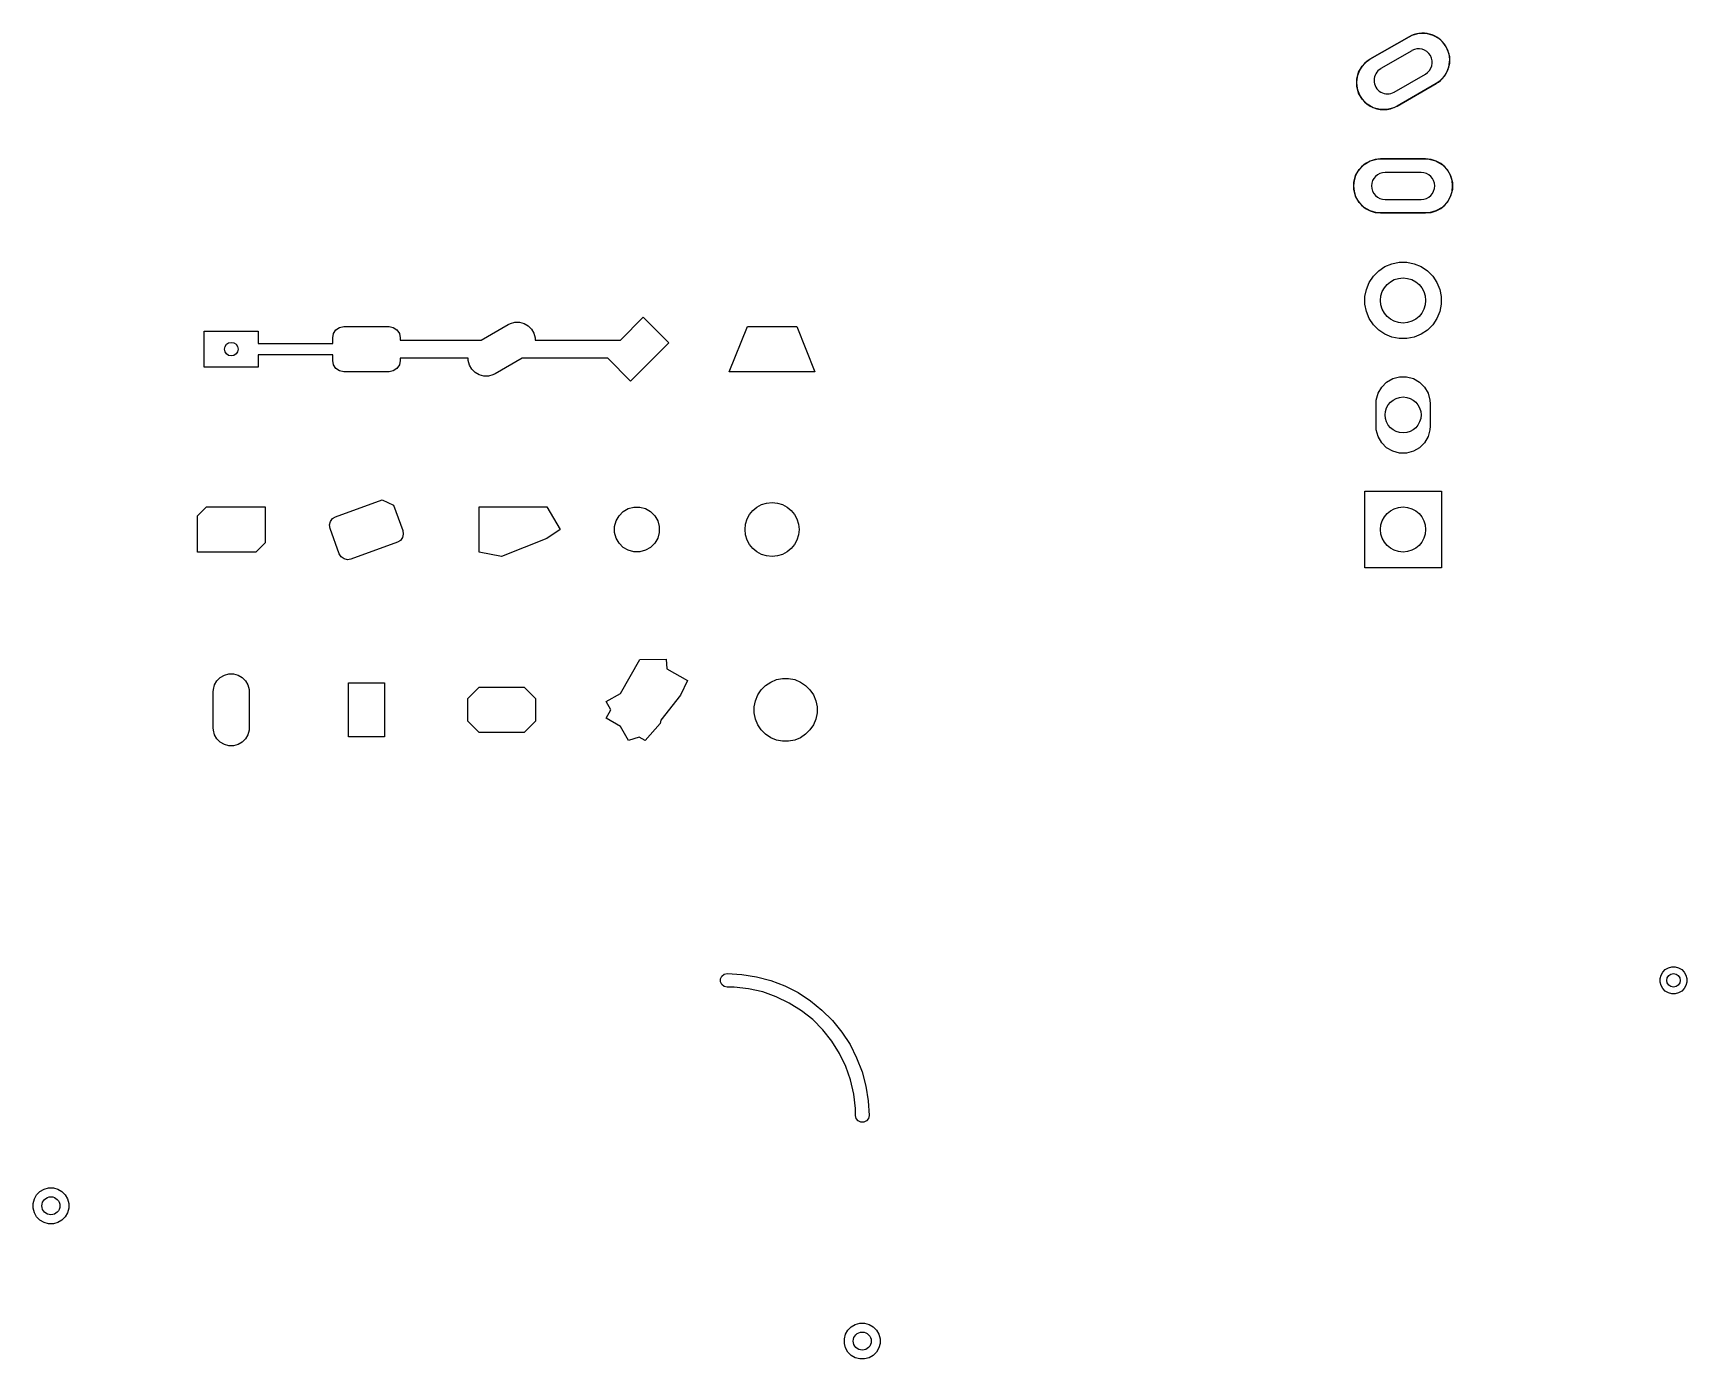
# Model space of a CAD drawing. Header units: inches. Extents: x 1.17 to 2.61, y -1.91 to -0.75.
import ezdxf

# ---------------------------------------------------------------- set-up
doc = ezdxf.new("R2010")
doc.units = ezdxf.units.IN
doc.header["$MEASUREMENT"] = 0
doc.layers.add('F.Cu', color=13, linetype='CONTINUOUS', true_color=0xc83434)

msp = doc.modelspace()

# ---------------------------------------------------------------- linework, layer by layer
at = {"layer": 'F.Cu', "linetype": 'CONTINUOUS'}
for p, q in [((2.3333, -0.7705), (2.3674, -0.7508)), ((2.3674, -0.7508), (2.3333, -0.7705)), ((2.3674, -0.7508), (2.3702, -0.7494)), ((2.3702, -0.7494), (2.3762, -0.7478)), ((2.3762, -0.7478), (2.3823, -0.7478)), ((2.3823, -0.7478), (2.3883, -0.7494)), ((2.3883, -0.7494), (2.3936, -0.7525)), ((2.3699, -0.763), (2.3427, -0.7787)), ((2.3936, -0.7525), (2.398, -0.7569)), ((2.398, -0.7569), (2.4011, -0.7622)), ((2.4011, -0.7622), (2.4027, -0.7682)), ((2.3233, -0.7819), (2.3264, -0.7766)), ((2.3264, -0.7766), (2.3308, -0.7722)), ((2.3308, -0.7722), (2.3333, -0.7705)), ((2.4027, -0.7743), (2.4011, -0.7803)), ((2.4027, -0.7682), (2.4027, -0.7743)), ((2.3217, -0.7879), (2.3233, -0.7819)), ((2.3217, -0.794), (2.3217, -0.7879)), ((2.3233, -0.8), (2.3217, -0.794)), ((2.3545, -0.7992), (2.3817, -0.7835)), ((2.3911, -0.7917), (2.357, -0.8114)), ((2.357, -0.8114), (2.3911, -0.7917)), ((2.3936, -0.79), (2.3911, -0.7917)), ((2.398, -0.7856), (2.3936, -0.79)), ((2.4011, -0.7803), (2.398, -0.7856)), ((2.3264, -0.8053), (2.3233, -0.8)), ((2.3308, -0.8097), (2.3264, -0.8053)), ((2.3361, -0.8128), (2.3308, -0.8097)), ((2.3421, -0.8144), (2.3361, -0.8128)), ((2.3482, -0.8144), (2.3421, -0.8144)), ((2.3542, -0.8128), (2.3482, -0.8144)), ((2.357, -0.8114), (2.3542, -0.8128)), ((2.3207, -0.8721), (2.3238, -0.8667)), ((2.3238, -0.8667), (2.3281, -0.8624)), ((2.3281, -0.8624), (2.3335, -0.8593)), ((2.3335, -0.8593), (2.3394, -0.8577)), ((2.3394, -0.8577), (2.3425, -0.8575)), ((2.3425, -0.8575), (2.3819, -0.8575)), ((2.3819, -0.8575), (2.3425, -0.8575)), ((2.3819, -0.8575), (2.385, -0.8577)), ((2.385, -0.8577), (2.3909, -0.8593)), ((2.3909, -0.8593), (2.3963, -0.8624)), ((2.3963, -0.8624), (2.4006, -0.8667)), ((2.4006, -0.8667), (2.4037, -0.8721)), ((2.3191, -0.878), (2.3207, -0.8721)), ((2.3191, -0.8842), (2.3191, -0.878)), ((2.378, -0.8693), (2.3465, -0.8693)), ((2.4037, -0.8721), (2.4053, -0.878)), ((2.4053, -0.878), (2.4053, -0.8842)), ((2.3207, -0.8901), (2.3191, -0.8842)), ((2.3238, -0.8955), (2.3207, -0.8901)), ((2.3281, -0.8998), (2.3238, -0.8955)), ((2.3465, -0.8929), (2.378, -0.8929)), ((2.4006, -0.8955), (2.3963, -0.8998)), ((2.4037, -0.8901), (2.4006, -0.8955)), ((2.4053, -0.8842), (2.4037, -0.8901)), ((2.3335, -0.9029), (2.3281, -0.8998)), ((2.3394, -0.9045), (2.3335, -0.9029)), ((2.3425, -0.9047), (2.3394, -0.9045)), ((2.3819, -0.9047), (2.3425, -0.9047)), ((2.3425, -0.9047), (2.3819, -0.9047)), ((2.385, -0.9045), (2.3819, -0.9047)), ((2.3909, -0.9029), (2.385, -0.9045)), ((2.3963, -0.8998), (2.3909, -0.9029)), ((2.341, -0.9552), (2.3464, -0.9516)), ((2.3464, -0.9516), (2.3525, -0.9491)), ((2.3525, -0.9491), (2.3589, -0.9478)), ((2.3589, -0.9478), (2.3655, -0.9478)), ((2.3655, -0.9478), (2.3719, -0.9491)), ((2.3719, -0.9491), (2.378, -0.9516)), ((2.378, -0.9516), (2.3834, -0.9552)), ((2.3302, -0.9714), (2.3327, -0.9653)), ((2.3327, -0.9653), (2.3363, -0.9599)), ((2.3363, -0.9599), (2.341, -0.9552)), ((2.3834, -0.9552), (2.3881, -0.9599)), ((2.3881, -0.9599), (2.3917, -0.9653)), ((2.3917, -0.9653), (2.3942, -0.9714)), ((2.3289, -0.9778), (2.3302, -0.9714)), ((2.3289, -0.9844), (2.3289, -0.9778)), ((2.3942, -0.9714), (2.3955, -0.9778)), ((2.3955, -0.9778), (2.3955, -0.9844)), ((1.6785, -1.0157), (1.6985, -0.9958)), ((1.6985, -0.9958), (1.7208, -1.0181)), ((2.3302, -0.9908), (2.3289, -0.9844)), ((2.3327, -0.9969), (2.3302, -0.9908)), ((2.3942, -0.9908), (2.3917, -0.9969)), ((2.3955, -0.9844), (2.3942, -0.9908)), ((1.315, -1.0394), (1.315, -1.0079)), ((1.315, -1.0079), (1.3622, -1.0079)), ((1.3622, -1.0079), (1.3622, -1.0187)), ((1.4272, -1.0138), (1.4279, -1.01)), ((1.4279, -1.01), (1.43, -1.0068)), ((1.43, -1.0068), (1.4332, -1.0047)), ((1.4332, -1.0047), (1.437, -1.0039)), ((1.437, -1.0039), (1.4764, -1.0039)), ((1.4764, -1.0039), (1.4801, -1.0047)), ((1.4801, -1.0047), (1.4833, -1.0068)), ((1.4833, -1.0068), (1.4855, -1.01)), ((1.4855, -1.01), (1.4862, -1.0138)), ((1.5569, -1.0157), (1.5806, -1.0021)), ((1.5806, -1.0021), (1.5824, -1.0012)), ((1.5824, -1.0012), (1.5864, -1.0001)), ((1.5864, -1.0001), (1.5905, -1.0001)), ((1.5905, -1.0001), (1.5945, -1.0012)), ((1.5945, -1.0012), (1.598, -1.0033)), ((1.598, -1.0033), (1.6009, -1.0062)), ((1.6009, -1.0062), (1.603, -1.0097)), ((1.603, -1.0097), (1.6041, -1.0137)), ((1.7736, -1.0433), (1.7894, -1.0039)), ((1.7894, -1.0039), (1.8327, -1.0039)), ((1.8327, -1.0039), (1.8484, -1.0433)), ((2.3363, -1.0023), (2.3327, -0.9969)), ((2.341, -1.007), (2.3363, -1.0023)), ((2.3464, -1.0106), (2.341, -1.007)), ((2.3525, -1.0131), (2.3464, -1.0106)), ((2.378, -1.0106), (2.3719, -1.0131)), ((2.3834, -1.007), (2.378, -1.0106)), ((2.3881, -1.0023), (2.3834, -1.007)), ((2.3917, -0.9969), (2.3881, -1.0023)), ((1.3622, -1.0187), (1.4272, -1.0187)), ((1.4272, -1.0187), (1.4272, -1.0138)), ((1.4862, -1.0138), (1.4862, -1.0157)), ((1.4862, -1.0157), (1.5569, -1.0157)), ((1.6041, -1.0137), (1.6041, -1.0157)), ((1.6041, -1.0157), (1.6785, -1.0157)), ((1.7208, -1.0181), (1.6873, -1.0515)), ((2.3589, -1.0144), (2.3525, -1.0131)), ((2.3655, -1.0144), (2.3589, -1.0144)), ((2.3719, -1.0131), (2.3655, -1.0144)), ((1.3622, -1.0394), (1.315, -1.0394)), ((1.4272, -1.0285), (1.3622, -1.0285)), ((1.3622, -1.0285), (1.3622, -1.0394)), ((1.4272, -1.0335), (1.4272, -1.0285)), ((1.4279, -1.0372), (1.4272, -1.0335)), ((1.43, -1.0404), (1.4279, -1.0372)), ((1.4855, -1.0372), (1.4833, -1.0404)), ((1.4862, -1.0335), (1.4855, -1.0372)), ((1.5456, -1.0315), (1.4862, -1.0315)), ((1.4862, -1.0315), (1.4862, -1.0335)), ((1.5456, -1.0336), (1.5456, -1.0315)), ((1.5466, -1.0375), (1.5456, -1.0336)), ((1.5487, -1.0411), (1.5466, -1.0375)), ((1.5927, -1.0315), (1.569, -1.0451)), ((1.6674, -1.0315), (1.5927, -1.0315)), ((1.6873, -1.0515), (1.6674, -1.0315)), ((1.4332, -1.0426), (1.43, -1.0404)), ((1.437, -1.0433), (1.4332, -1.0426)), ((1.4764, -1.0433), (1.437, -1.0433)), ((1.4801, -1.0426), (1.4764, -1.0433)), ((1.4833, -1.0404), (1.4801, -1.0426)), ((1.5516, -1.044), (1.5487, -1.0411)), ((1.5551, -1.046), (1.5516, -1.044)), ((1.5591, -1.0471), (1.5551, -1.046)), ((1.5632, -1.0471), (1.5591, -1.0471)), ((1.5672, -1.046), (1.5632, -1.0471)), ((1.569, -1.0451), (1.5672, -1.046)), ((1.8484, -1.0433), (1.7736, -1.0433)), ((2.3435, -1.0569), (2.3478, -1.0525)), ((2.3478, -1.0525), (2.3532, -1.0494)), ((2.3532, -1.0494), (2.3591, -1.0478)), ((2.3591, -1.0478), (2.3653, -1.0478)), ((2.3653, -1.0478), (2.3712, -1.0494)), ((2.3712, -1.0494), (2.3766, -1.0525)), ((2.3766, -1.0525), (2.3809, -1.0569)), ((2.3386, -1.0713), (2.3388, -1.0682)), ((2.3388, -1.0682), (2.3404, -1.0622)), ((2.3404, -1.0622), (2.3435, -1.0569)), ((2.3809, -1.0569), (2.384, -1.0622)), ((2.384, -1.0622), (2.3856, -1.0682)), ((2.3856, -1.0682), (2.3858, -1.0713)), ((2.3386, -1.0909), (2.3386, -1.0713)), ((2.3858, -1.0713), (2.3858, -1.0909)), ((2.3388, -1.094), (2.3386, -1.0909)), ((2.3404, -1.1), (2.3388, -1.094)), ((2.3856, -1.094), (2.384, -1.1)), ((2.3858, -1.0909), (2.3856, -1.094)), ((2.3435, -1.1053), (2.3404, -1.1)), ((2.3478, -1.1097), (2.3435, -1.1053)), ((2.3532, -1.1128), (2.3478, -1.1097)), ((2.3766, -1.1097), (2.3712, -1.1128)), ((2.3809, -1.1053), (2.3766, -1.1097)), ((2.384, -1.1), (2.3809, -1.1053)), ((2.3591, -1.1144), (2.3532, -1.1128)), ((2.3653, -1.1144), (2.3591, -1.1144)), ((2.3712, -1.1128), (2.3653, -1.1144)), ((1.4296, -1.17), (1.4703, -1.1552)), ((1.4703, -1.1552), (1.4804, -1.1599)), ((2.3287, -1.2146), (2.3287, -1.1476)), ((2.3287, -1.1476), (2.3957, -1.1476)), ((2.3957, -1.1476), (2.3957, -1.2146)), ((1.3091, -1.1693), (1.3169, -1.1614)), ((1.3091, -1.2008), (1.3091, -1.1693)), ((1.3169, -1.1614), (1.3681, -1.1614)), ((1.3681, -1.1614), (1.3681, -1.1929)), ((1.427, -1.1716), (1.4296, -1.17)), ((1.4804, -1.1599), (1.4885, -1.1821)), ((1.5551, -1.2008), (1.5551, -1.1614)), ((1.5551, -1.1614), (1.6142, -1.1614)), ((1.6142, -1.1614), (1.626, -1.1811)), ((1.6747, -1.1736), (1.6773, -1.1691)), ((1.6773, -1.1691), (1.6809, -1.1655)), ((1.6809, -1.1655), (1.6854, -1.1629)), ((1.6854, -1.1629), (1.6903, -1.1616)), ((1.6903, -1.1616), (1.6955, -1.1616)), ((1.6955, -1.1616), (1.7004, -1.1629)), ((1.7004, -1.1629), (1.7049, -1.1655)), ((1.7049, -1.1655), (1.7085, -1.1691)), ((1.7085, -1.1691), (1.7111, -1.1736)), ((1.4244, -1.1771), (1.4252, -1.1741)), ((1.4249, -1.1801), (1.4244, -1.1771)), ((1.433, -1.2023), (1.4249, -1.1801)), ((1.4252, -1.1741), (1.427, -1.1716)), ((1.4885, -1.1821), (1.4889, -1.1851)), ((1.626, -1.1811), (1.6142, -1.189)), ((1.6734, -1.1785), (1.6747, -1.1736)), ((1.6734, -1.1837), (1.6734, -1.1785)), ((1.6747, -1.1886), (1.6734, -1.1837)), ((1.7111, -1.1736), (1.7124, -1.1785)), ((1.7124, -1.1837), (1.7111, -1.1886)), ((1.7124, -1.1785), (1.7124, -1.1837)), ((1.3681, -1.1929), (1.3602, -1.2008)), ((1.4838, -1.1922), (1.4431, -1.207)), ((1.4864, -1.1906), (1.4838, -1.1922)), ((1.4882, -1.1881), (1.4864, -1.1906)), ((1.4889, -1.1851), (1.4882, -1.1881)), ((1.6142, -1.189), (1.5748, -1.2047)), ((1.6773, -1.1931), (1.6747, -1.1886)), ((1.6809, -1.1967), (1.6773, -1.1931)), ((1.6854, -1.1993), (1.6809, -1.1967)), ((1.7049, -1.1967), (1.7004, -1.1993)), ((1.7085, -1.1931), (1.7049, -1.1967)), ((1.7111, -1.1886), (1.7085, -1.1931)), ((1.3602, -1.2008), (1.3091, -1.2008)), ((1.4346, -1.2049), (1.433, -1.2023)), ((1.4371, -1.2067), (1.4346, -1.2049)), ((1.44, -1.2075), (1.4371, -1.2067)), ((1.4431, -1.207), (1.44, -1.2075)), ((1.5748, -1.2047), (1.5551, -1.2008)), ((1.6903, -1.2006), (1.6854, -1.1993)), ((1.6955, -1.2006), (1.6903, -1.2006)), ((1.7004, -1.1993), (1.6955, -1.2006)), ((2.3957, -1.2146), (2.3287, -1.2146)), ((1.6785, -1.3242), (1.6956, -1.2946)), ((1.6956, -1.2946), (1.7185, -1.2943)), ((1.7185, -1.2943), (1.7191, -1.3029)), ((1.324, -1.3168), (1.3261, -1.3132)), ((1.3261, -1.3132), (1.329, -1.3103)), ((1.329, -1.3103), (1.3326, -1.3083)), ((1.3326, -1.3083), (1.3365, -1.3072)), ((1.3365, -1.3072), (1.3406, -1.3072)), ((1.3406, -1.3072), (1.3446, -1.3083)), ((1.3446, -1.3083), (1.3482, -1.3103)), ((1.3482, -1.3103), (1.3511, -1.3132)), ((1.3511, -1.3132), (1.3531, -1.3168)), ((1.7191, -1.3029), (1.7372, -1.313)), ((1.7372, -1.313), (1.7309, -1.3257)), ((1.8054, -1.3173), (1.8098, -1.3143)), ((1.8098, -1.3143), (1.8148, -1.3122)), ((1.8148, -1.3122), (1.8201, -1.3112)), ((1.8201, -1.3112), (1.8255, -1.3112)), ((1.8255, -1.3112), (1.8308, -1.3122)), ((1.8308, -1.3122), (1.8358, -1.3143)), ((1.8358, -1.3143), (1.8403, -1.3173)), ((1.3228, -1.3228), (1.323, -1.3208)), ((1.3228, -1.3543), (1.3228, -1.3228)), ((1.323, -1.3208), (1.324, -1.3168)), ((1.3531, -1.3168), (1.3542, -1.3208)), ((1.3542, -1.3208), (1.3543, -1.3228)), ((1.3543, -1.3228), (1.3543, -1.3543)), ((1.4409, -1.3622), (1.4409, -1.315)), ((1.4409, -1.315), (1.4724, -1.315)), ((1.4724, -1.315), (1.4724, -1.3622)), ((1.5453, -1.3287), (1.5551, -1.3189)), ((1.5453, -1.3484), (1.5453, -1.3287)), ((1.5551, -1.3189), (1.5945, -1.3189)), ((1.5945, -1.3189), (1.6043, -1.3287)), ((1.6043, -1.3287), (1.6043, -1.3484)), ((1.666, -1.3314), (1.6785, -1.3242)), ((1.7309, -1.3257), (1.7138, -1.3475)), ((1.7965, -1.3306), (1.7985, -1.3256)), ((1.7985, -1.3256), (1.8015, -1.3211)), ((1.8015, -1.3211), (1.8054, -1.3173)), ((1.8403, -1.3173), (1.8441, -1.3211)), ((1.8441, -1.3211), (1.8471, -1.3256)), ((1.8471, -1.3256), (1.8492, -1.3306)), ((1.6702, -1.3386), (1.666, -1.3314)), ((1.666, -1.3458), (1.6702, -1.3386)), ((1.7954, -1.3359), (1.7965, -1.3306)), ((1.7954, -1.3413), (1.7954, -1.3359)), ((1.7965, -1.3466), (1.7954, -1.3413)), ((1.8492, -1.3306), (1.8503, -1.3359)), ((1.8503, -1.3413), (1.8492, -1.3466)), ((1.8503, -1.3359), (1.8503, -1.3413)), ((1.323, -1.3564), (1.3228, -1.3543)), ((1.324, -1.3604), (1.323, -1.3564)), ((1.3542, -1.3564), (1.3531, -1.3604)), ((1.3543, -1.3543), (1.3542, -1.3564)), ((1.5551, -1.3583), (1.5453, -1.3484)), ((1.6043, -1.3484), (1.5945, -1.3583)), ((1.6785, -1.353), (1.666, -1.3458)), ((1.6857, -1.3655), (1.6785, -1.353)), ((1.7134, -1.3504), (1.7001, -1.3655)), ((1.7138, -1.3475), (1.7134, -1.3504)), ((1.7985, -1.3516), (1.7965, -1.3466)), ((1.8015, -1.3561), (1.7985, -1.3516)), ((1.8054, -1.3599), (1.8015, -1.3561)), ((1.8441, -1.3561), (1.8403, -1.3599)), ((1.8471, -1.3516), (1.8441, -1.3561)), ((1.8492, -1.3466), (1.8471, -1.3516)), ((1.3261, -1.3639), (1.324, -1.3604)), ((1.329, -1.3668), (1.3261, -1.3639)), ((1.3326, -1.3689), (1.329, -1.3668)), ((1.3365, -1.3699), (1.3326, -1.3689)), ((1.3406, -1.3699), (1.3365, -1.3699)), ((1.3446, -1.3689), (1.3406, -1.3699)), ((1.3482, -1.3668), (1.3446, -1.3689)), ((1.3511, -1.3639), (1.3482, -1.3668)), ((1.3531, -1.3604), (1.3511, -1.3639)), ((1.4724, -1.3622), (1.4409, -1.3622)), ((1.5945, -1.3583), (1.5551, -1.3583)), ((1.6948, -1.3624), (1.6857, -1.3655)), ((1.7001, -1.3655), (1.6948, -1.3624)), ((1.8098, -1.3629), (1.8054, -1.3599)), ((1.8148, -1.365), (1.8098, -1.3629)), ((1.8201, -1.366), (1.8148, -1.365)), ((1.8255, -1.366), (1.8201, -1.366)), ((1.8308, -1.365), (1.8255, -1.366)), ((1.8358, -1.3629), (1.8308, -1.365)), ((1.8403, -1.3599), (1.8358, -1.3629)), ((1.7659, -1.5735), (1.767, -1.5711)), ((1.7659, -1.5761), (1.7659, -1.5735)), ((1.767, -1.5711), (1.7691, -1.5695)), ((1.7691, -1.5695), (1.7717, -1.5689)), ((1.7717, -1.5689), (1.7846, -1.5696)), ((1.7846, -1.5696), (1.7974, -1.5716)), ((1.7974, -1.5716), (1.81, -1.575)), ((2.5867, -1.5733), (2.5875, -1.5703)), ((2.5867, -1.5763), (2.5867, -1.5733)), ((2.5875, -1.5703), (2.5891, -1.5676)), ((2.5891, -1.5676), (2.5912, -1.5654)), ((2.5912, -1.5654), (2.5939, -1.5639)), ((2.5939, -1.5639), (2.5969, -1.5631)), ((2.5969, -1.5631), (2.6, -1.5631)), ((2.6, -1.5631), (2.6029, -1.5639)), ((2.6029, -1.5639), (2.6056, -1.5654)), ((2.6056, -1.5654), (2.6078, -1.5676)), ((2.6078, -1.5676), (2.6093, -1.5703)), ((2.6093, -1.5703), (2.6101, -1.5733)), ((2.6101, -1.5733), (2.6101, -1.5763)), ((1.767, -1.5785), (1.7659, -1.5761)), ((1.7691, -1.5801), (1.767, -1.5785)), ((1.7717, -1.5807), (1.7691, -1.5801)), ((1.778, -1.5807), (1.7717, -1.5807)), ((1.7905, -1.5821), (1.778, -1.5807)), ((1.8028, -1.5849), (1.7905, -1.5821)), ((1.8147, -1.5891), (1.8028, -1.5849)), ((1.81, -1.575), (1.8221, -1.5796)), ((1.826, -1.5946), (1.8147, -1.5891)), ((1.8221, -1.5796), (1.8337, -1.5855)), ((1.8337, -1.5855), (1.8445, -1.5926)), ((2.5875, -1.5793), (2.5867, -1.5763)), ((2.5891, -1.582), (2.5875, -1.5793)), ((2.5912, -1.5842), (2.5891, -1.582)), ((2.5939, -1.5857), (2.5912, -1.5842)), ((2.5969, -1.5865), (2.5939, -1.5857)), ((2.6, -1.5865), (2.5969, -1.5865)), ((2.6029, -1.5857), (2.6, -1.5865)), ((2.6056, -1.5842), (2.6029, -1.5857)), ((2.6078, -1.582), (2.6056, -1.5842)), ((2.6093, -1.5793), (2.6078, -1.582)), ((2.6101, -1.5763), (2.6093, -1.5793)), ((1.8367, -1.6013), (1.826, -1.5946)), ((1.8465, -1.6091), (1.8367, -1.6013)), ((1.8445, -1.5926), (1.8546, -1.6008)), ((1.8546, -1.6008), (1.8638, -1.6099)), ((1.8554, -1.618), (1.8465, -1.6091)), ((1.8638, -1.6099), (1.872, -1.62)), ((1.8633, -1.6279), (1.8554, -1.618)), ((1.87, -1.6386), (1.8633, -1.6279)), ((1.872, -1.62), (1.8791, -1.6309)), ((1.8791, -1.6309), (1.8849, -1.6425)), ((1.8755, -1.6499), (1.87, -1.6386)), ((1.8849, -1.6425), (1.8896, -1.6546)), ((1.8796, -1.6618), (1.8755, -1.6499)), ((1.8896, -1.6546), (1.893, -1.6671)), ((1.8824, -1.6741), (1.8796, -1.6618)), ((1.8839, -1.6866), (1.8824, -1.6741)), ((1.893, -1.6671), (1.895, -1.68)), ((1.8839, -1.6929), (1.8839, -1.6866)), ((1.895, -1.68), (1.8957, -1.6929)), ((1.8844, -1.6955), (1.8839, -1.6929)), ((1.8861, -1.6975), (1.8844, -1.6955)), ((1.8884, -1.6987), (1.8861, -1.6975)), ((1.8911, -1.6987), (1.8884, -1.6987)), ((1.8934, -1.6975), (1.8911, -1.6987)), ((1.8951, -1.6955), (1.8934, -1.6975)), ((1.8957, -1.6929), (1.8951, -1.6955)), ((1.1666, -1.7656), (1.1686, -1.7621)), ((1.1686, -1.7621), (1.1715, -1.7592)), ((1.1715, -1.7592), (1.1751, -1.7571)), ((1.1751, -1.7571), (1.179, -1.756)), ((1.179, -1.756), (1.1832, -1.756)), ((1.1832, -1.756), (1.1871, -1.7571)), ((1.1871, -1.7571), (1.1907, -1.7592)), ((1.1907, -1.7592), (1.1936, -1.7621)), ((1.1936, -1.7621), (1.1957, -1.7656)), ((1.1655, -1.7696), (1.1666, -1.7656)), ((1.1655, -1.7737), (1.1655, -1.7696)), ((1.1666, -1.7777), (1.1655, -1.7737)), ((1.1957, -1.7656), (1.1967, -1.7696)), ((1.1967, -1.7737), (1.1957, -1.7777)), ((1.1967, -1.7696), (1.1967, -1.7737)), ((1.1686, -1.7812), (1.1666, -1.7777)), ((1.1715, -1.7841), (1.1686, -1.7812)), ((1.1751, -1.7862), (1.1715, -1.7841)), ((1.179, -1.7873), (1.1751, -1.7862)), ((1.1832, -1.7873), (1.179, -1.7873)), ((1.1871, -1.7862), (1.1832, -1.7873)), ((1.1907, -1.7841), (1.1871, -1.7862)), ((1.1936, -1.7812), (1.1907, -1.7841)), ((1.1957, -1.7777), (1.1936, -1.7812)), ((1.8773, -1.8802), (1.8802, -1.8773)), ((1.8802, -1.8773), (1.8837, -1.8752)), ((1.8837, -1.8752), (1.8877, -1.8742)), ((1.8877, -1.8742), (1.8918, -1.8742)), ((1.8918, -1.8742), (1.8958, -1.8752)), ((1.8958, -1.8752), (1.8994, -1.8773)), ((1.8994, -1.8773), (1.9023, -1.8802)), ((1.8742, -1.8877), (1.8752, -1.8837)), ((1.8742, -1.8918), (1.8742, -1.8877)), ((1.8752, -1.8958), (1.8742, -1.8918)), ((1.8752, -1.8837), (1.8773, -1.8802)), ((1.9023, -1.8802), (1.9043, -1.8837)), ((1.9043, -1.8837), (1.9054, -1.8877)), ((1.9054, -1.8918), (1.9043, -1.8958)), ((1.9054, -1.8877), (1.9054, -1.8918)), ((1.8773, -1.8994), (1.8752, -1.8958)), ((1.8802, -1.9023), (1.8773, -1.8994)), ((1.8837, -1.9043), (1.8802, -1.9023)), ((1.8877, -1.9054), (1.8837, -1.9043)), ((1.8918, -1.9054), (1.8877, -1.9054)), ((1.8958, -1.9043), (1.8918, -1.9054)), ((1.8994, -1.9023), (1.8958, -1.9043)), ((1.9023, -1.8994), (1.8994, -1.9023)), ((1.9043, -1.8958), (1.9023, -1.8994))]:
    msp.add_line(p, q, dxfattribs=at)
at = {"layer": 'F.Cu'}
for centre, radius in [((2.3622, -0.9811), 0.0197), ((2.3622, -0.9811), 0.0197), ((1.3386, -1.0236), 0.00591), ((1.3386, -1.0236), 0.00591), ((2.3622, -1.0811), 0.0157), ((2.3622, -1.0811), 0.0157), ((1.811, -1.1811), 0.0236), ((1.811, -1.1811), 0.0236), ((2.3622, -1.1811), 0.0197), ((2.3622, -1.1811), 0.0197), ((2.5984, -1.5748), 0.00591), ((2.5984, -1.5748), 0.00591), ((1.1811, -1.7717), 0.00787), ((1.1811, -1.7717), 0.00787), ((1.8898, -1.8898), 0.00787), ((1.8898, -1.8898), 0.00787)]:
    msp.add_circle(centre, radius, dxfattribs=at)
for centre, radius, start, end in [((2.3793, -0.7713), 0.0236, -60, 120), ((2.3758, -0.7732), 0.0118, -60, 120), ((2.3452, -0.7909), 0.0236, 120, 300), ((2.3486, -0.789), 0.0118, 120, 300), ((2.3425, -0.8811), 0.0236, 90, 270), ((2.3819, -0.8811), 0.0236, -90, 90), ((2.3465, -0.8811), 0.0118, 90, 270), ((2.378, -0.8811), 0.0118, -90, 90)]:
    msp.add_arc(centre, radius, start, end, dxfattribs=at)

doc.saveas('drawing.dxf')
